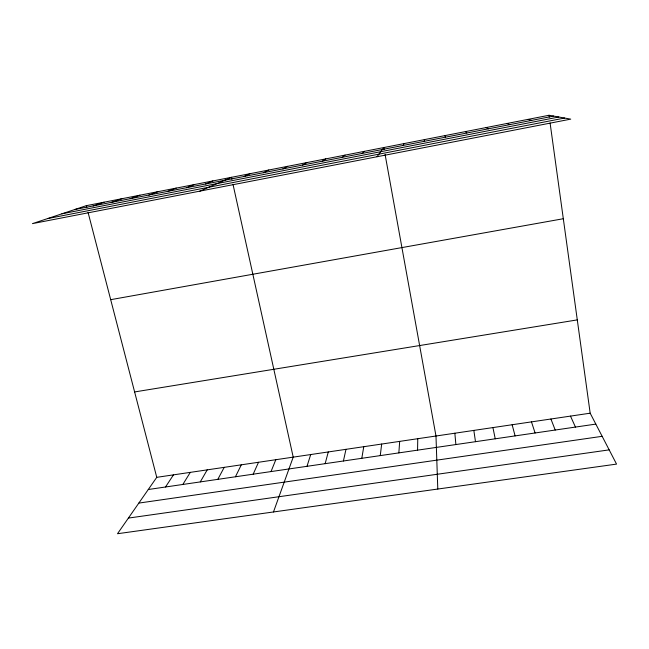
<?xml version="1.0" encoding="UTF-8"?>
<svg xmlns="http://www.w3.org/2000/svg" width="649" height="649" viewBox="0 0 649 649"><rect width="100%" height="100%" fill="white"/><g stroke="black" fill="none" stroke-linecap="round" stroke-linejoin="round"><path stroke-width="0.97" d="M417.558 450.155L417.769 438.708M398.859 452.888L399.67 441.385M380.265 455.606L381.669 444.046M361.793 458.308L363.773 446.699M343.418 460.993L345.982 449.327M325.157 463.662L328.289 451.947M307.001 466.315L310.701 454.551M273.472 511.972L293.21 457.139L232.983 184.235M403.289 145.425L404.019 143.599M271.014 471.572L275.817 459.711M253.175 474.184L258.521 462.266M235.433 476.772L241.323 464.814M217.804 479.351L224.221 467.345M200.273 481.915L207.218 469.86M182.84 484.462L190.303 472.367M165.511 486.993L173.486 474.857M590.176 413.194L156.758 477.331L117.501 533.729L616.55 464.1L590.176 413.194L550.084 122.953M377.02 156.742L383.843 147.542L384.192 149.489M362.231 153.432L364.381 151.347M342.21 157.342L345.033 155.119M322.31 161.22L325.814 158.875M302.539 165.081L306.709 162.607M282.899 168.91L287.718 166.322M263.372 172.715L268.848 170.006M243.983 176.504L250.1 173.672M199.843 191.131L231.458 177.315L231.896 179.286M205.555 184L212.929 180.933M186.523 187.715L194.513 184.527M167.604 191.406L176.212 188.105M148.808 195.073L158.015 191.658M130.133 198.716L139.933 195.195M111.571 202.334L121.955 198.708M93.123 205.936L104.091 202.196M86.325 205.668L32.45 223.629L570.722 119.14L549.022 115.271L86.325 205.668L86.82 207.583M74.781 209.513L553.621 116.09M61.866 213.821L558.805 117.015M47.507 218.608L564.606 118.053M110.703 299.676L563.316 218.729M134.619 391.939L577.286 319.892M148.28 489.516L595.823 424.097M138.829 503.089L602.15 436.315M128.388 518.089L609.176 449.871M527.897 119.4L531.709 120.365M506.91 123.497L509.944 124.616M486.069 127.569L488.324 128.835M465.357 131.617L466.85 133.021M444.776 135.633L445.522 137.182M570.487 416.106L575.452 427.083M550.92 419.003L555.211 430.036M531.474 421.882L535.092 432.98M512.142 424.738L515.103 435.901M88.061 212.377L156.758 477.331M492.932 427.586L495.236 438.805M385.068 154.348L435.982 436.006L437.791 489.046M473.835 430.409L475.49 441.685M549.022 115.271L549.289 117.193M454.852 433.216L455.874 444.557M424.332 139.632L424.332 141.32"/></g></svg>
